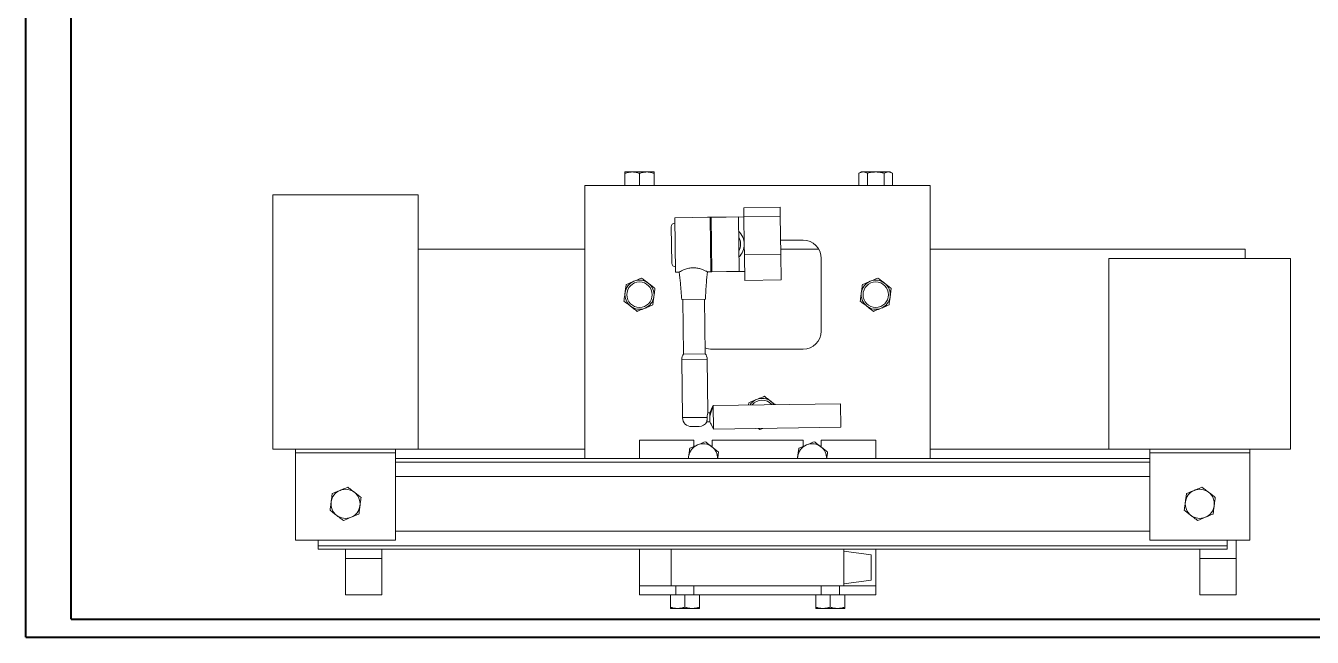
# Model space of a CAD drawing. Header units: millimetres. Extents: x 0 to 119, y 0 to 84.
# Drawn here: x 0 to 70.8, y 0 to 33.6 of the extents above; entities that cross this region are included whole.
import ezdxf

# ---------------------------------------------------------------- set-up
doc = ezdxf.new("R2010")
doc.units = ezdxf.units.MM

msp = doc.modelspace()

# ---------------------------------------------------------------- linework, layer by layer
at = {"color": 7, "linetype": 'Continuous', "lineweight": 40}
for p, q in [((0.008, 0.021), (0.008, 84.121)), ((2.508, 1.021), (2.508, 83.121)), ((2.508, 1.021), (117.908, 1.021)), ((0.008, 0.021), (118.908, 0.021))]:
    msp.add_line(p, q, dxfattribs=at)
at = {"color": 7, "linetype": 'Continuous', "lineweight": 15}
for p, q in [((32.976, 25.608), (33.376, 25.608)), ((32.976, 24.858), (32.976, 25.536)), ((33.376, 25.608), (34.176, 25.608)), ((33.776, 24.858), (33.776, 25.536)), ((34.176, 25.608), (34.576, 25.608)), ((34.576, 24.858), (34.576, 25.536)), ((45.976, 25.608), (45.852, 25.536)), ((45.852, 24.858), (45.852, 25.536)), ((45.976, 25.608), (46.083, 25.608)), ((46.083, 25.608), (46.776, 25.608)), ((46.314, 24.858), (46.314, 25.536)), ((46.776, 25.608), (47.468, 25.608)), ((47.238, 24.858), (47.238, 25.536)), ((47.468, 25.608), (47.576, 25.608)), ((47.699, 25.536), (47.576, 25.608)), ((47.699, 24.858), (47.699, 25.536)), ((30.776, 24.858), (30.776, 9.858)), ((30.776, 24.858), (49.776, 24.858)), ((49.776, 24.858), (49.776, 9.858)), ((21.605, 24.358), (13.605, 24.358)), ((13.605, 24.358), (13.605, 10.358)), ((21.605, 24.358), (21.605, 10.358)), ((39.512, 23.644), (41.512, 23.671)), ((39.512, 23.644), (39.519, 23.144)), ((41.512, 23.671), (41.519, 23.171)), ((37.669, 23.118), (35.719, 23.092)), ((35.76, 20.092), (35.719, 23.092)), ((39.519, 23.144), (37.519, 23.116)), ((37.71, 20.119), (37.669, 23.118)), ((37.72, 23.019), (37.67, 23.019)), ((38.49, 23.13), (37.719, 23.119)), ((37.719, 23.119), (37.76, 20.119)), ((39.219, 23.14), (38.547, 23.13)), ((39.219, 23.14), (39.26, 20.14)), ((39.519, 23.144), (41.519, 23.171)), ((39.519, 23.144), (39.539, 21.644)), ((41.547, 21.071), (41.519, 23.171)), ((35.553, 20.589), (35.526, 22.589)), ((21.605, 21.358), (30.776, 21.358)), ((39.529, 21.491), (39.539, 21.644)), ((39.539, 21.644), (39.548, 21.044)), ((42.776, 21.858), (41.537, 21.858)), ((41.544, 21.358), (43.642, 21.358)), ((49.776, 21.358), (67.105, 21.358)), ((67.105, 21.358), (67.105, 20.858)), ((41.547, 21.071), (39.548, 21.044)), ((39.567, 19.644), (39.548, 21.044)), ((41.567, 19.671), (41.547, 21.071)), ((43.776, 16.858), (43.776, 20.858)), ((59.605, 20.858), (59.605, 10.358)), ((59.605, 20.858), (69.605, 20.858)), ((69.605, 20.858), (69.605, 10.358)), ((35.76, 20.092), (35.96, 20.095)), ((37.511, 20.116), (37.71, 20.119)), ((37.709, 20.219), (37.759, 20.219)), ((37.71, 20.119), (37.76, 20.119)), ((37.76, 20.119), (38.56, 20.13)), ((38.56, 20.13), (39.26, 20.14)), ((39.26, 20.14), (39.56, 20.144)), ((39.567, 19.644), (41.567, 19.671)), ((36.106, 18.597), (37.406, 18.614)), ((36.156, 18.597), (36.197, 15.598)), ((37.397, 15.614), (37.356, 18.614)), ((37.397, 15.614), (36.197, 15.598)), ((37.776, 15.858), (42.776, 15.858)), ((36.101, 15.296), (36.145, 12.097)), ((37.541, 12.362), (37.501, 15.315)), ((37.836, 12.77), (37.644, 12.172)), ((44.835, 12.866), (37.836, 12.77)), ((37.853, 11.47), (37.836, 12.77)), ((39.793, 12.921), (39.777, 12.796)), ((44.835, 12.866), (44.853, 11.566)), ((37.642, 12.367), (37.54, 12.366)), ((37.644, 12.172), (37.641, 12.367)), ((37.051, 11.609), (36.651, 11.603)), ((37.482, 11.865), (37.649, 11.867)), ((37.853, 11.47), (37.648, 11.873)), ((44.853, 11.566), (37.853, 11.47)), ((40.324, 11.504), (40.404, 11.442)), ((40.404, 11.442), (40.562, 11.507)), ((33.776, 10.858), (36.776, 10.858)), ((33.776, 9.858), (33.776, 10.858)), ((36.776, 10.858), (36.776, 10.517)), ((37.776, 10.501), (37.776, 10.858)), ((37.776, 10.858), (42.776, 10.858)), ((42.776, 10.858), (42.776, 10.517)), ((43.776, 10.501), (43.776, 10.858)), ((43.776, 10.858), (46.776, 10.858)), ((46.776, 9.858), (46.776, 10.858)), ((21.605, 10.358), (13.605, 10.358)), ((14.855, 10.358), (14.855, 10.158)), ((20.355, 10.158), (14.855, 10.158)), ((14.855, 10.158), (14.855, 5.358)), ((20.355, 10.358), (20.355, 10.158)), ((20.355, 10.158), (20.355, 5.358)), ((21.605, 10.358), (30.776, 10.358)), ((49.776, 10.358), (59.605, 10.358)), ((59.605, 10.358), (69.605, 10.358)), ((61.855, 10.358), (61.855, 10.158)), ((67.355, 10.158), (61.855, 10.158)), ((61.855, 10.158), (61.855, 5.358)), ((67.355, 10.358), (67.355, 10.158)), ((67.355, 10.158), (67.355, 5.358)), ((20.355, 9.858), (61.855, 9.858)), ((61.855, 8.858), (20.355, 8.858)), ((61.855, 5.858), (20.355, 5.858)), ((20.355, 5.358), (14.855, 5.358)), ((16.105, 5.058), (16.105, 5.358)), ((16.105, 5.058), (66.105, 5.058)), ((16.105, 4.858), (16.105, 5.058)), ((67.355, 5.358), (61.855, 5.358)), ((66.105, 5.058), (66.105, 5.358)), ((66.105, 4.858), (66.105, 5.058)), ((66.605, 4.358), (66.605, 5.358)), ((16.105, 4.858), (66.105, 4.858)), ((17.605, 4.358), (17.605, 4.858)), ((17.605, 2.358), (17.605, 4.358)), ((17.605, 4.358), (19.605, 4.358)), ((19.605, 4.358), (19.605, 4.858)), ((19.605, 2.358), (19.605, 4.358)), ((33.776, 2.858), (33.776, 4.858)), ((35.526, 4.858), (35.526, 2.858)), ((45.026, 4.858), (45.026, 2.858)), ((46.526, 4.558), (45.026, 4.758)), ((46.526, 4.458), (46.526, 4.558)), ((46.526, 3.258), (46.526, 4.458)), ((46.776, 2.858), (46.776, 4.858)), ((64.605, 4.358), (64.605, 4.858)), ((64.605, 2.358), (64.605, 4.358)), ((64.605, 4.358), (66.605, 4.358)), ((66.605, 2.358), (66.605, 4.358)), ((33.776, 2.358), (33.776, 2.858)), ((33.776, 2.858), (35.776, 2.858)), ((35.776, 2.858), (36.776, 2.858)), ((35.776, 2.358), (35.776, 2.858)), ((36.776, 2.358), (36.776, 2.858)), ((36.776, 2.858), (43.776, 2.858)), ((43.776, 2.858), (44.776, 2.858)), ((43.776, 2.358), (43.776, 2.858)), ((44.776, 2.358), (44.776, 2.858)), ((44.776, 2.858), (46.776, 2.858)), ((45.026, 2.958), (46.526, 3.158)), ((46.526, 3.158), (46.526, 3.258)), ((46.776, 2.358), (46.776, 2.858)), ((17.605, 2.358), (19.605, 2.358)), ((33.776, 2.358), (35.776, 2.358)), ((35.476, 2.358), (35.476, 1.679)), ((36.276, 2.358), (35.776, 2.358)), ((36.276, 2.358), (36.276, 1.679)), ((36.776, 2.358), (36.276, 2.358)), ((36.776, 2.358), (43.776, 2.358)), ((37.076, 2.358), (37.076, 1.679)), ((43.476, 2.358), (43.476, 1.679)), ((44.276, 2.358), (43.776, 2.358)), ((44.276, 2.358), (44.276, 1.679)), ((44.776, 2.358), (44.276, 2.358)), ((44.776, 2.358), (46.776, 2.358)), ((45.076, 2.358), (45.076, 1.679)), ((64.605, 2.358), (66.605, 2.358)), ((35.876, 1.608), (35.476, 1.608)), ((36.676, 1.608), (35.876, 1.608)), ((37.076, 1.608), (36.676, 1.608)), ((43.876, 1.608), (43.476, 1.608)), ((44.676, 1.608), (43.876, 1.608)), ((45.076, 1.608), (44.676, 1.608))]:
    msp.add_line(p, q, dxfattribs=at)
at = {"color": 8, "linetype": 'Continuous', "lineweight": 15}
for p, q in [((37.501, 15.315), (36.101, 15.296)), ((36.145, 12.097), (37.498, 12.115)), ((20.355, 9.658), (61.855, 9.658))]:
    msp.add_line(p, q, dxfattribs=at)
at = {"color": 7, "linetype": 'Continuous', "lineweight": 15, "flags": 128}
for points in [[(36.483, 9.963), (36.476, 9.858), (36.476, 9.858)], [(42.483, 9.963), (42.476, 9.858), (42.476, 9.858)]]:
    msp.add_lwpolyline(points, dxfattribs=at)
at = {"color": 7, "linetype": 'Continuous', "lineweight": 15}
for centre in [(33.776, 18.858), (46.776, 18.858)]:
    msp.add_circle(centre, 0.7, dxfattribs=at)
for centre, radius, start, end in [((35.726, 22.592), 0.2, 90.7834, 180.7834), ((38.54, 21.63), 1.5, 90.80071, 91.22784), ((38.54, 21.63), 1.5, 90.39457, 90.80071), ((38.54, 21.63), 1, 315.21041, 46.3564), ((42.776, 20.858), 1, 0, 90), ((35.753, 20.592), 0.2, 180.7834, 270.7834), ((33.776, 18.858), 0.8, 112.44828, 172.44828), ((33.776, 18.858), 0.8, 52.44828, 112.44828), ((33.776, 18.858), 0.8, 352.44828, 52.44828), ((46.776, 18.858), 0.8, 112.44828, 172.44828), ((46.776, 18.858), 0.8, 52.44828, 112.44828), ((46.776, 18.858), 0.8, 352.44828, 52.44828), ((33.776, 18.858), 0.8, 172.44828, 232.44828), ((33.776, 18.858), 0.8, 292.44828, 352.44828), ((46.776, 18.858), 0.8, 172.44828, 232.44828), ((46.776, 18.858), 0.8, 292.44828, 352.44828), ((33.776, 18.858), 0.8, 232.44828, 292.44828), ((46.776, 18.858), 0.8, 232.44828, 292.44828), ((42.776, 16.858), 1, 270, 0), ((36.601, 15.303), 0.5, 143.9135, 180.7834), ((37.776, 16.858), 1, 247.45776, 270), ((37.001, 15.309), 0.5, 0.7834, 37.6533), ((40.526, 12.358), 0.8, 112.44828, 146.63967), ((40.526, 12.358), 0.7, 40.6836, 140.8832), ((40.526, 12.358), 0.8, 52.44828, 112.44828), ((40.526, 12.358), 0.8, 34.92713, 52.44828), ((36.645, 12.103), 0.5, 180.7834, 270.7834), ((37.045, 12.109), 0.5, 270.7834, 331.13829), ((37.276, 9.858), 0.8, 52.44828, 112.44828), ((43.276, 9.858), 0.8, 52.44828, 112.44828), ((37.276, 9.858), 0.8, 112.44828, 172.44828), ((37.276, 9.858), 0.8, 0, 52.44828), ((43.276, 9.858), 0.8, 112.44828, 172.44828), ((43.276, 9.858), 0.8, 0, 52.44828), ((17.605, 7.358), 0.8, 112.44828, 172.44828), ((17.605, 7.358), 0.8, 52.44828, 112.44828), ((17.605, 7.358), 0.8, 352.44828, 52.44828), ((64.605, 7.358), 0.8, 112.44828, 172.44828), ((64.605, 7.358), 0.8, 52.44828, 112.44828), ((64.605, 7.358), 0.8, 352.44828, 52.44828), ((17.605, 7.358), 0.8, 172.44828, 232.44828), ((17.605, 7.358), 0.8, 292.44828, 352.44828), ((64.605, 7.358), 0.8, 172.44828, 232.44828), ((64.605, 7.358), 0.8, 292.44828, 352.44828), ((17.605, 7.358), 0.8, 232.44828, 292.44828), ((64.605, 7.358), 0.8, 232.44828, 292.44828)]:
    msp.add_arc(centre, radius, start, end, dxfattribs=at)
at = {"color": 8, "linetype": 'Continuous', "lineweight": 15}
msp.add_arc((38.54, 21.63), 0.8, 331.82838, 29.73843, dxfattribs=at)
at = {"color": 7, "linetype": 'Continuous', "lineweight": 15}
for points, knots in [([(32.976, 25.536), (33.041, 25.556), (33.172, 25.596), (33.307, 25.604), (33.376, 25.608)], [0, 0, 0, 0, 0.495458, 1, 1, 1, 1]), ([(32.976, 25.608), (32.976, 25.606), (32.976, 25.603), (32.976, 25.564), (32.976, 25.536)], [0, 0, 0, 0, 0.268631, 1, 1, 1, 1]), ([(33.376, 25.608), (33.385, 25.607), (33.457, 25.607), (33.592, 25.591), (33.714, 25.555), (33.776, 25.536)], [0, 0, 0, 0, 0.070086, 0.530782, 1, 1, 1, 1]), ([(33.776, 25.536), (33.841, 25.556), (33.972, 25.596), (34.107, 25.604), (34.176, 25.608)], [0, 0, 0, 0, 0.495458, 1, 1, 1, 1]), ([(34.176, 25.608), (34.185, 25.607), (34.257, 25.607), (34.392, 25.591), (34.514, 25.555), (34.576, 25.536)], [0, 0, 0, 0, 0.070086, 0.530782, 1, 1, 1, 1]), ([(34.576, 25.536), (34.576, 25.564), (34.576, 25.603), (34.576, 25.606), (34.576, 25.608)], [0, 0, 0, 0, 0.731369, 1, 1, 1, 1]), ([(45.852, 25.536), (45.889, 25.556), (45.965, 25.596), (46.043, 25.604), (46.083, 25.608)], [0, 0, 0, 0, 0.495458, 1, 1, 1, 1]), ([(46.083, 25.608), (46.088, 25.607), (46.13, 25.607), (46.208, 25.591), (46.278, 25.555), (46.314, 25.536)], [0, 0, 0, 0, 0.070086, 0.530782, 1, 1, 1, 1]), ([(46.314, 25.536), (46.425, 25.564), (46.577, 25.603), (46.734, 25.606), (46.776, 25.608)], [0, 0, 0, 0, 0.7313694, 1, 1, 1, 1]), ([(46.776, 25.608), (46.892, 25.6), (47.048, 25.589), (47.199, 25.547), (47.238, 25.536)], [0, 0, 0, 0, 0.742452, 1, 1, 1, 1]), ([(47.238, 25.536), (47.275, 25.556), (47.351, 25.596), (47.429, 25.604), (47.468, 25.608)], [0, 0, 0, 0, 0.495458, 1, 1, 1, 1]), ([(47.468, 25.608), (47.474, 25.607), (47.515, 25.607), (47.594, 25.591), (47.664, 25.555), (47.699, 25.536)], [0, 0, 0, 0, 0.070086, 0.530782, 1, 1, 1, 1]), ([(35.954, 20.096), (35.98, 19.896), (36.043, 19.397), (36.082, 18.896), (36.106, 18.597)], [0, 0, 0, 0, 0.401652, 1, 1, 1, 1]), ([(35.96, 20.097), (35.965, 20.099), (35.974, 20.105), (36.079, 20.163), (36.249, 20.242), (36.471, 20.319), (36.64, 20.334), (36.712, 20.34)], [0, 0, 0, 0, 0.18095, 0.378725, 0.593086, 0.825503, 1, 1, 1, 1]), ([(36.712, 20.34), (36.787, 20.338), (36.938, 20.334), (37.148, 20.279), (37.336, 20.206), (37.468, 20.141), (37.526, 20.11), (37.512, 20.117), (37.511, 20.118)], [0, 0, 0, 0, 0.1745786, 0.3484902, 0.5433829, 0.7668084, 0.9841491, 1, 1, 1, 1]), ([(37.406, 18.614), (37.421, 18.915), (37.446, 19.416), (37.496, 19.916), (37.516, 20.117)], [0, 0, 0, 0, 0.598467, 1, 1, 1, 1]), ([(33.043, 19.421), (33.033, 19.346), (33.014, 19.196), (32.993, 19.041), (32.983, 18.963)], [0, 0, 0, 0, 0.495458, 1, 1, 1, 1]), ([(33.47, 19.597), (33.363, 19.553), (33.218, 19.493), (33.079, 19.435), (33.043, 19.421)], [0, 0, 0, 0, 0.742452, 1, 1, 1, 1]), ([(33.897, 19.773), (33.794, 19.731), (33.653, 19.673), (33.509, 19.613), (33.47, 19.597)], [0, 0, 0, 0, 0.731369, 1, 1, 1, 1]), ([(34.263, 19.492), (34.255, 19.498), (34.189, 19.549), (34.065, 19.644), (33.953, 19.73), (33.897, 19.773)], [0, 0, 0, 0, 0.070086, 0.530782, 1, 1, 1, 1]), ([(34.629, 19.21), (34.57, 19.256), (34.45, 19.348), (34.326, 19.444), (34.263, 19.492)], [0, 0, 0, 0, 0.495458, 1, 1, 1, 1]), ([(34.569, 18.752), (34.57, 18.763), (34.581, 18.845), (34.602, 19), (34.62, 19.14), (34.629, 19.21)], [0, 0, 0, 0, 0.070086, 0.530782, 1, 1, 1, 1]), ([(46.043, 19.421), (46.033, 19.346), (46.014, 19.196), (45.993, 19.041), (45.983, 18.963)], [0, 0, 0, 0, 0.495458, 1, 1, 1, 1]), ([(46.47, 19.597), (46.363, 19.553), (46.218, 19.493), (46.079, 19.435), (46.043, 19.421)], [0, 0, 0, 0, 0.742452, 1, 1, 1, 1]), ([(46.897, 19.773), (46.794, 19.731), (46.653, 19.673), (46.509, 19.613), (46.47, 19.597)], [0, 0, 0, 0, 0.731369, 1, 1, 1, 1]), ([(47.263, 19.492), (47.255, 19.498), (47.189, 19.549), (47.065, 19.644), (46.953, 19.73), (46.897, 19.773)], [0, 0, 0, 0, 0.070086, 0.530782, 1, 1, 1, 1]), ([(47.629, 19.21), (47.57, 19.256), (47.45, 19.348), (47.326, 19.444), (47.263, 19.492)], [0, 0, 0, 0, 0.495458, 1, 1, 1, 1]), ([(47.569, 18.752), (47.57, 18.763), (47.581, 18.845), (47.602, 19), (47.62, 19.14), (47.629, 19.21)], [0, 0, 0, 0, 0.070086, 0.530782, 1, 1, 1, 1]), ([(32.983, 18.963), (32.981, 18.952), (32.97, 18.87), (32.95, 18.715), (32.931, 18.575), (32.922, 18.505)], [0, 0, 0, 0, 0.0700858, 0.5307822, 1, 1, 1, 1]), ([(32.922, 18.505), (32.981, 18.459), (33.101, 18.367), (33.225, 18.271), (33.288, 18.223)], [0, 0, 0, 0, 0.495458, 1, 1, 1, 1]), ([(34.508, 18.295), (34.518, 18.369), (34.538, 18.519), (34.558, 18.674), (34.569, 18.752)], [0, 0, 0, 0, 0.495458, 1, 1, 1, 1]), ([(45.983, 18.963), (45.981, 18.952), (45.97, 18.87), (45.95, 18.715), (45.931, 18.575), (45.922, 18.505)], [0, 0, 0, 0, 0.0700858, 0.5307822, 1, 1, 1, 1]), ([(45.922, 18.505), (45.981, 18.459), (46.101, 18.367), (46.225, 18.271), (46.288, 18.223)], [0, 0, 0, 0, 0.495458, 1, 1, 1, 1]), ([(47.508, 18.295), (47.518, 18.369), (47.538, 18.519), (47.558, 18.674), (47.569, 18.752)], [0, 0, 0, 0, 0.495458, 1, 1, 1, 1]), ([(33.288, 18.223), (33.297, 18.217), (33.362, 18.166), (33.486, 18.071), (33.598, 17.985), (33.654, 17.942)], [0, 0, 0, 0, 0.0700858, 0.5307822, 1, 1, 1, 1]), ([(33.654, 17.942), (33.69, 17.957), (33.829, 18.014), (33.974, 18.074), (34.081, 18.118)], [0, 0, 0, 0, 0.257548, 1, 1, 1, 1]), ([(34.081, 18.118), (34.12, 18.134), (34.264, 18.194), (34.405, 18.252), (34.508, 18.295)], [0, 0, 0, 0, 0.268631, 1, 1, 1, 1]), ([(46.288, 18.223), (46.297, 18.217), (46.362, 18.166), (46.486, 18.071), (46.598, 17.985), (46.654, 17.942)], [0, 0, 0, 0, 0.0700858, 0.5307822, 1, 1, 1, 1]), ([(46.654, 17.942), (46.69, 17.957), (46.829, 18.014), (46.974, 18.074), (47.081, 18.118)], [0, 0, 0, 0, 0.257548, 1, 1, 1, 1]), ([(47.081, 18.118), (47.12, 18.134), (47.264, 18.194), (47.405, 18.252), (47.508, 18.295)], [0, 0, 0, 0, 0.268631, 1, 1, 1, 1]), ([(37.836, 12.77), (37.831, 12.757), (37.825, 12.741), (37.806, 12.706), (37.794, 12.682), (37.778, 12.651), (37.773, 12.639), (37.768, 12.63), (37.763, 12.62), (37.753, 12.599), (37.739, 12.569), (37.699, 12.485), (37.667, 12.421), (37.641, 12.367)], [0, 0, 0, 0, 0.413486, 0.564884, 0.661618, 0.677116, 0.689985, 0.695867, 0.701665, 0.713917, 0.744967, 0.786121, 1, 1, 1, 1]), ([(40.22, 13.097), (40.181, 13.081), (40.037, 13.021), (39.896, 12.963), (39.793, 12.921)], [0, 0, 0, 0, 0.268631, 1, 1, 1, 1]), ([(40.647, 13.273), (40.611, 13.258), (40.472, 13.201), (40.328, 13.141), (40.22, 13.097)], [0, 0, 0, 0, 0.257548, 1, 1, 1, 1]), ([(41.013, 12.992), (41.005, 12.998), (40.939, 13.049), (40.815, 13.144), (40.703, 13.23), (40.647, 13.273)], [0, 0, 0, 0, 0.0700858, 0.5307822, 1, 1, 1, 1]), ([(41.241, 12.816), (41.228, 12.827), (41.153, 12.884), (41.076, 12.943), (41.013, 12.992)], [0, 0, 0, 0, 0.184664, 1, 1, 1, 1]), ([(37.481, 11.868), (37.481, 11.867), (37.481, 11.864), (37.485, 11.886), (37.491, 11.933), (37.497, 12.003), (37.499, 12.067), (37.498, 12.105), (37.498, 12.115)], [0, 0, 0, 0, 0.07054, 0.281509, 0.493828, 0.709026, 0.924035, 1, 1, 1, 1]), ([(37.54, 12.362), (37.54, 12.363), (37.541, 12.365), (37.532, 12.34), (37.519, 12.292), (37.504, 12.222), (37.498, 12.158), (37.498, 12.122), (37.498, 12.115)], [0, 0, 0, 0, 0.102385, 0.303388, 0.510141, 0.727711, 0.945354, 1, 1, 1, 1]), ([(37.644, 12.172), (37.644, 12.154), (37.645, 12.103), (37.646, 12.019), (37.647, 11.936), (37.648, 11.89), (37.648, 11.877), (37.648, 11.873)], [0, 0, 0, 0, 0.141993, 0.391697, 0.6414, 0.891103, 1, 1, 1, 1]), ([(37.648, 11.867), (37.672, 11.821), (37.723, 11.722), (37.794, 11.586), (37.832, 11.511), (37.853, 11.47)], [0, 0, 0, 0, 0.278947, 0.601375, 1, 1, 1, 1]), ([(37.397, 10.773), (37.294, 10.731), (37.153, 10.673), (37.009, 10.613), (36.97, 10.597)], [0, 0, 0, 0, 0.731369, 1, 1, 1, 1]), ([(37.763, 10.492), (37.755, 10.498), (37.689, 10.549), (37.565, 10.644), (37.453, 10.73), (37.397, 10.773)], [0, 0, 0, 0, 0.0700858, 0.5307822, 1, 1, 1, 1]), ([(43.397, 10.773), (43.294, 10.731), (43.153, 10.673), (43.009, 10.613), (42.97, 10.597)], [0, 0, 0, 0, 0.731369, 1, 1, 1, 1]), ([(43.763, 10.492), (43.755, 10.498), (43.689, 10.549), (43.565, 10.644), (43.453, 10.73), (43.397, 10.773)], [0, 0, 0, 0, 0.0700858, 0.5307822, 1, 1, 1, 1]), ([(36.483, 9.963), (36.481, 9.952), (36.476, 9.917), (36.472, 9.882), (36.469, 9.858)], [0, 0, 0, 0, 0.308652, 1, 1, 1, 1]), ([(36.543, 10.421), (36.533, 10.346), (36.514, 10.196), (36.493, 10.041), (36.483, 9.963)], [0, 0, 0, 0, 0.495458, 1, 1, 1, 1]), ([(36.97, 10.597), (36.863, 10.553), (36.718, 10.493), (36.579, 10.435), (36.543, 10.421)], [0, 0, 0, 0, 0.742452, 1, 1, 1, 1]), ([(38.129, 10.21), (38.07, 10.256), (37.95, 10.348), (37.826, 10.444), (37.763, 10.492)], [0, 0, 0, 0, 0.495458, 1, 1, 1, 1]), ([(38.083, 9.858), (38.089, 9.905), (38.105, 10.024), (38.12, 10.14), (38.129, 10.21)], [0, 0, 0, 0, 0.3929361, 1, 1, 1, 1]), ([(42.483, 9.963), (42.481, 9.952), (42.476, 9.917), (42.472, 9.882), (42.469, 9.858)], [0, 0, 0, 0, 0.308652, 1, 1, 1, 1]), ([(42.543, 10.421), (42.533, 10.346), (42.514, 10.196), (42.493, 10.041), (42.483, 9.963)], [0, 0, 0, 0, 0.495458, 1, 1, 1, 1]), ([(42.97, 10.597), (42.863, 10.553), (42.718, 10.493), (42.579, 10.435), (42.543, 10.421)], [0, 0, 0, 0, 0.742452, 1, 1, 1, 1]), ([(44.129, 10.21), (44.07, 10.256), (43.95, 10.348), (43.826, 10.444), (43.763, 10.492)], [0, 0, 0, 0, 0.495458, 1, 1, 1, 1]), ([(44.083, 9.858), (44.089, 9.905), (44.105, 10.024), (44.12, 10.14), (44.129, 10.21)], [0, 0, 0, 0, 0.3929361, 1, 1, 1, 1]), ([(16.873, 7.921), (16.863, 7.846), (16.843, 7.696), (16.823, 7.541), (16.812, 7.463)], [0, 0, 0, 0, 0.495458, 1, 1, 1, 1]), ([(17.3, 8.097), (17.192, 8.053), (17.048, 7.993), (16.909, 7.935), (16.873, 7.921)], [0, 0, 0, 0, 0.742452, 1, 1, 1, 1]), ([(17.727, 8.273), (17.624, 8.231), (17.483, 8.173), (17.339, 8.113), (17.3, 8.097)], [0, 0, 0, 0, 0.731369, 1, 1, 1, 1]), ([(18.093, 7.992), (18.084, 7.998), (18.018, 8.049), (17.894, 8.144), (17.783, 8.23), (17.727, 8.273)], [0, 0, 0, 0, 0.070086, 0.530782, 1, 1, 1, 1]), ([(18.459, 7.71), (18.399, 7.756), (18.279, 7.848), (18.155, 7.944), (18.093, 7.992)], [0, 0, 0, 0, 0.495458, 1, 1, 1, 1]), ([(63.873, 7.921), (63.863, 7.846), (63.843, 7.696), (63.823, 7.541), (63.812, 7.463)], [0, 0, 0, 0, 0.495458, 1, 1, 1, 1]), ([(64.3, 8.097), (64.192, 8.053), (64.048, 7.993), (63.909, 7.935), (63.873, 7.921)], [0, 0, 0, 0, 0.742452, 1, 1, 1, 1]), ([(64.727, 8.273), (64.624, 8.231), (64.483, 8.173), (64.339, 8.113), (64.3, 8.097)], [0, 0, 0, 0, 0.731369, 1, 1, 1, 1]), ([(65.093, 7.992), (65.084, 7.998), (65.018, 8.049), (64.894, 8.144), (64.783, 8.23), (64.727, 8.273)], [0, 0, 0, 0, 0.070086, 0.530782, 1, 1, 1, 1]), ([(65.459, 7.71), (65.399, 7.756), (65.279, 7.848), (65.155, 7.944), (65.093, 7.992)], [0, 0, 0, 0, 0.495458, 1, 1, 1, 1]), ([(16.812, 7.463), (16.811, 7.452), (16.8, 7.37), (16.779, 7.215), (16.761, 7.075), (16.751, 7.005)], [0, 0, 0, 0, 0.070086, 0.530782, 1, 1, 1, 1]), ([(18.338, 6.795), (18.347, 6.869), (18.367, 7.019), (18.388, 7.174), (18.398, 7.252)], [0, 0, 0, 0, 0.495458, 1, 1, 1, 1]), ([(18.398, 7.252), (18.4, 7.263), (18.411, 7.345), (18.431, 7.5), (18.45, 7.64), (18.459, 7.71)], [0, 0, 0, 0, 0.070086, 0.530782, 1, 1, 1, 1]), ([(63.812, 7.463), (63.811, 7.452), (63.8, 7.37), (63.779, 7.215), (63.761, 7.075), (63.751, 7.005)], [0, 0, 0, 0, 0.070086, 0.530782, 1, 1, 1, 1]), ([(65.338, 6.795), (65.347, 6.869), (65.367, 7.019), (65.388, 7.174), (65.398, 7.252)], [0, 0, 0, 0, 0.495458, 1, 1, 1, 1]), ([(65.398, 7.252), (65.4, 7.263), (65.411, 7.345), (65.431, 7.5), (65.45, 7.64), (65.459, 7.71)], [0, 0, 0, 0, 0.070086, 0.530782, 1, 1, 1, 1]), ([(16.751, 7.005), (16.811, 6.959), (16.931, 6.867), (17.055, 6.771), (17.118, 6.723)], [0, 0, 0, 0, 0.495458, 1, 1, 1, 1]), ([(17.118, 6.723), (17.126, 6.717), (17.192, 6.666), (17.316, 6.571), (17.428, 6.485), (17.484, 6.442)], [0, 0, 0, 0, 0.070086, 0.530782, 1, 1, 1, 1]), ([(17.484, 6.442), (17.52, 6.457), (17.659, 6.514), (17.803, 6.574), (17.911, 6.618)], [0, 0, 0, 0, 0.257548, 1, 1, 1, 1]), ([(17.911, 6.618), (17.949, 6.634), (18.094, 6.694), (18.235, 6.752), (18.338, 6.795)], [0, 0, 0, 0, 0.268631, 1, 1, 1, 1]), ([(63.751, 7.005), (63.811, 6.959), (63.931, 6.867), (64.055, 6.771), (64.118, 6.723)], [0, 0, 0, 0, 0.495458, 1, 1, 1, 1]), ([(64.118, 6.723), (64.126, 6.717), (64.192, 6.666), (64.316, 6.571), (64.428, 6.485), (64.484, 6.442)], [0, 0, 0, 0, 0.070086, 0.530782, 1, 1, 1, 1]), ([(64.484, 6.442), (64.52, 6.457), (64.659, 6.514), (64.803, 6.574), (64.911, 6.618)], [0, 0, 0, 0, 0.257548, 1, 1, 1, 1]), ([(64.911, 6.618), (64.949, 6.634), (65.094, 6.694), (65.235, 6.752), (65.338, 6.795)], [0, 0, 0, 0, 0.268631, 1, 1, 1, 1]), ([(35.876, 1.608), (35.866, 1.608), (35.794, 1.608), (35.659, 1.624), (35.537, 1.66), (35.476, 1.679)], [0, 0, 0, 0, 0.070086, 0.530782, 1, 1, 1, 1]), ([(35.476, 1.679), (35.476, 1.668), (35.476, 1.626), (35.476, 1.616), (35.476, 1.608)], [0, 0, 0, 0, 0.257548, 1, 1, 1, 1]), ([(36.276, 1.679), (36.211, 1.659), (36.08, 1.619), (35.944, 1.611), (35.876, 1.608)], [0, 0, 0, 0, 0.495458, 1, 1, 1, 1]), ([(36.676, 1.608), (36.666, 1.608), (36.594, 1.608), (36.459, 1.624), (36.337, 1.66), (36.276, 1.679)], [0, 0, 0, 0, 0.0700858, 0.5307822, 1, 1, 1, 1]), ([(37.076, 1.679), (37.011, 1.659), (36.88, 1.619), (36.744, 1.611), (36.676, 1.608)], [0, 0, 0, 0, 0.495458, 1, 1, 1, 1]), ([(37.076, 1.608), (37.076, 1.616), (37.076, 1.626), (37.076, 1.668), (37.076, 1.679)], [0, 0, 0, 0, 0.742452, 1, 1, 1, 1]), ([(43.876, 1.608), (43.866, 1.608), (43.794, 1.608), (43.659, 1.624), (43.537, 1.66), (43.476, 1.679)], [0, 0, 0, 0, 0.070086, 0.530782, 1, 1, 1, 1]), ([(43.476, 1.679), (43.476, 1.668), (43.476, 1.626), (43.476, 1.616), (43.476, 1.608)], [0, 0, 0, 0, 0.257548, 1, 1, 1, 1]), ([(44.276, 1.679), (44.211, 1.659), (44.08, 1.619), (43.944, 1.611), (43.876, 1.608)], [0, 0, 0, 0, 0.495458, 1, 1, 1, 1]), ([(44.676, 1.608), (44.666, 1.608), (44.594, 1.608), (44.459, 1.624), (44.337, 1.66), (44.276, 1.679)], [0, 0, 0, 0, 0.0700858, 0.5307822, 1, 1, 1, 1]), ([(45.076, 1.679), (45.011, 1.659), (44.88, 1.619), (44.744, 1.611), (44.676, 1.608)], [0, 0, 0, 0, 0.495458, 1, 1, 1, 1]), ([(45.076, 1.608), (45.076, 1.616), (45.076, 1.626), (45.076, 1.668), (45.076, 1.679)], [0, 0, 0, 0, 0.742452, 1, 1, 1, 1])]:
    msp.add_open_spline(points, degree=3, knots=knots, dxfattribs=at)

doc.saveas('drawing.dxf')
